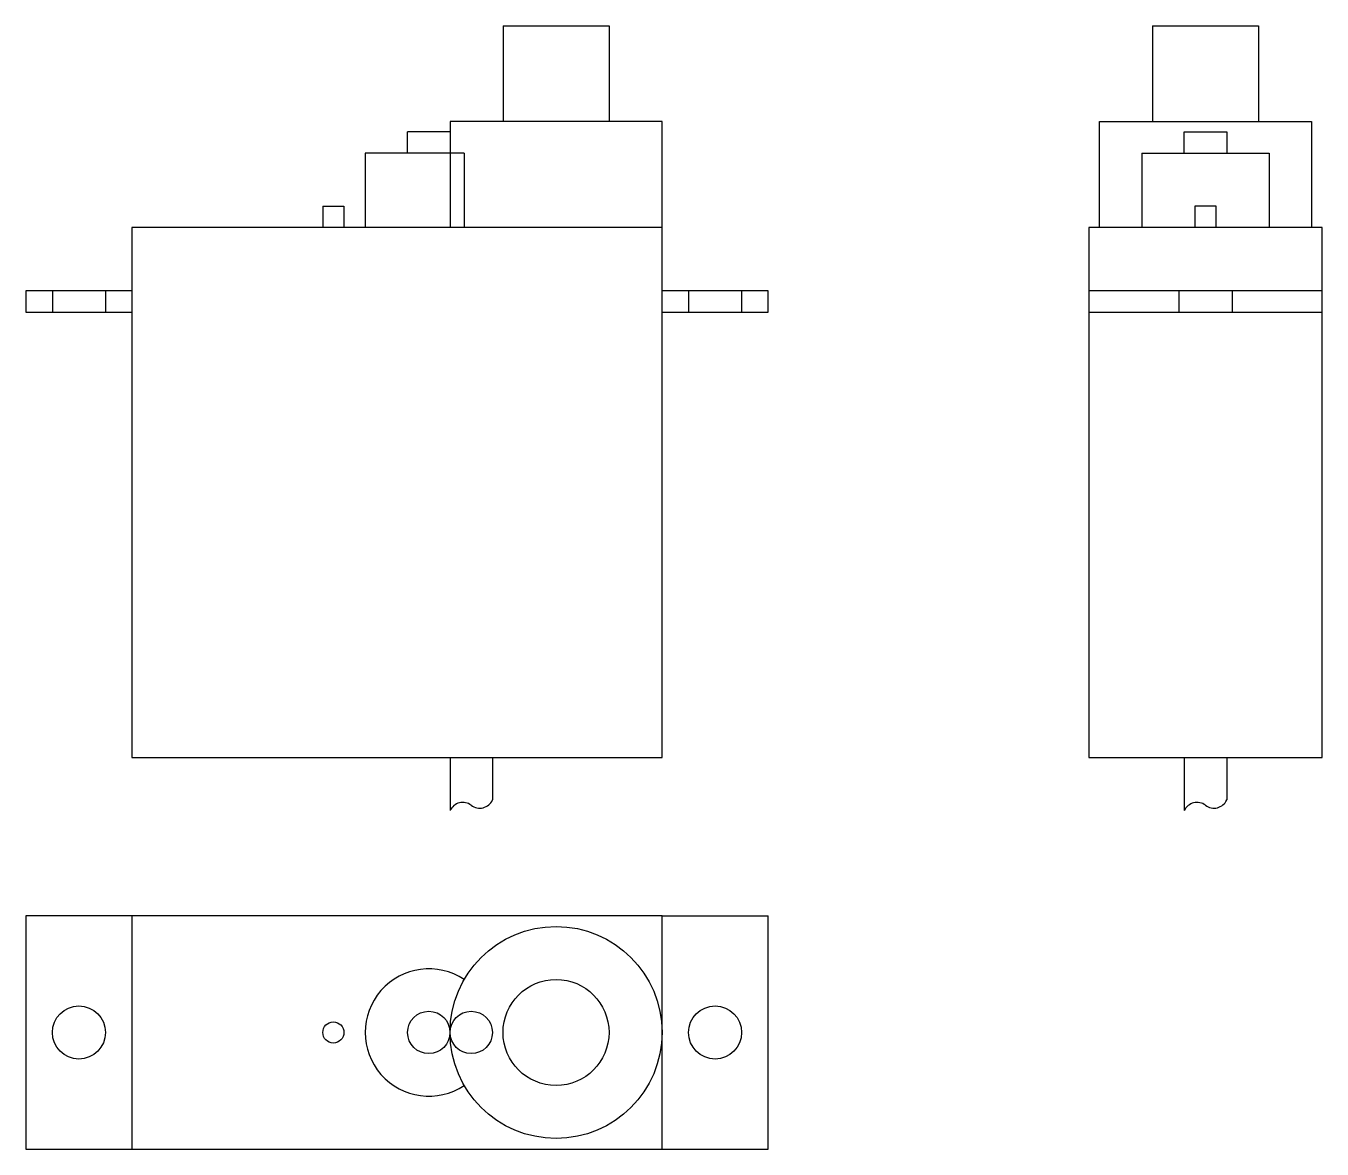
# Model space of a CAD drawing. Header units: inches. Extents: x 0.97 to 2.88, y 0.56 to 2.21.
import ezdxf

# ---------------------------------------------------------------- set-up
doc = ezdxf.new("R2010")
doc.units = ezdxf.units.IN
doc.layers.add('Cable', color=1, linetype='Continuous')
doc.layers.add('Internal', color=5, linetype='Continuous')

# ---------------------------------------------------------------- blocks, each defined once
blk = doc.blocks.new('ServoShop 4.4g Servo Side')
for p, q in [((41.0649, 25.4421), (41.2212, 25.4421)), ((41.0649, 25.4421), (41.0649, 25.3015)), ((41.2212, 25.4421), (41.2212, 25.3015)), ((41.2993, 25.3015), (40.9868, 25.3015)), ((40.9868, 25.3015), (40.9868, 25.1452)), ((41.2993, 24.364), (41.2993, 25.3015)), ((40.9243, 25.2546), (40.9243, 25.2858)), ((40.9868, 25.2858), (40.9243, 25.2858)), ((41.0077, 25.2546), (40.8618, 25.2546)), ((40.8618, 25.2546), (40.8618, 25.1452)), ((41.0077, 25.2546), (41.0077, 25.1452)), ((41.2993, 24.364), (41.2993, 25.2546)), ((40.7993, 25.1765), (40.8305, 25.1765)), ((40.7993, 25.1765), (40.7993, 25.1452)), ((40.8305, 25.1765), (40.8305, 25.1452)), ((41.2993, 25.1452), (40.518, 25.1452)), ((40.518, 25.1452), (40.518, 24.364)), ((40.8618, 25.1452), (40.8305, 25.1452)), ((41.2993, 24.364), (41.2993, 25.1452)), ((40.518, 25.0515), (40.3618, 25.0515)), ((40.3618, 25.0515), (40.3618, 25.0202)), ((41.4555, 25.0515), (41.2993, 25.0515)), ((41.4555, 25.0202), (41.4555, 25.0515)), ((40.3618, 25.0202), (40.518, 25.0202)), ((41.2993, 24.364), (41.2993, 25.0202)), ((41.2993, 25.0202), (41.4555, 25.0202)), ((40.518, 24.364), (41.2993, 24.364))]:
    blk.add_line(p, q)
at = {"layer": 'Cable'}
for p, q in [((40.9868, 24.364), (40.9868, 24.2858)), ((41.0493, 24.364), (41.0493, 24.3015))]:
    blk.add_line(p, q, dxfattribs=at)
for centre, start, end in [((41.0056, 24.277), 53.1301, 154.9424), ((41.0305, 24.3102), 233.1301, 334.9424)]:
    blk.add_arc(centre, 0.0208, start, end, dxfattribs=at)
at = {"layer": 'Internal'}
for p, q in [((40.4009, 25.0515), (40.4009, 25.0202)), ((40.479, 25.0515), (40.479, 25.0202)), ((41.3384, 25.0515), (41.3384, 25.0202)), ((41.4165, 25.0515), (41.4165, 25.0202))]:
    blk.add_line(p, q, dxfattribs=at)
blk = doc.blocks.new('ServoShop 4.4g Servo Front')
for p, q in [((42.022, 25.4421), (42.022, 25.3015)), ((42.022, 25.4421), (42.1782, 25.4421)), ((42.1782, 25.4421), (42.1782, 25.3015)), ((41.9439, 25.1452), (41.9439, 25.3015)), ((41.9439, 25.3015), (42.2564, 25.3015)), ((42.2564, 25.3015), (42.2564, 25.1452)), ((42.0689, 25.2546), (42.0689, 25.2858)), ((42.0689, 25.2858), (42.1314, 25.2858)), ((42.1314, 25.2858), (42.1314, 25.2546)), ((42.0064, 25.2546), (42.0064, 25.1452)), ((42.0064, 25.2546), (42.1939, 25.2546)), ((42.1939, 25.2546), (42.1939, 25.1452)), ((42.1157, 25.1765), (42.0845, 25.1765)), ((42.0845, 25.1765), (42.0845, 25.1452)), ((42.1157, 25.1452), (42.1157, 25.1765)), ((42.272, 25.1452), (41.9282, 25.1452)), ((41.9282, 25.1452), (41.9282, 24.364)), ((42.272, 24.364), (42.272, 25.1452)), ((42.272, 25.0515), (41.9282, 25.0515)), ((41.9282, 25.0202), (42.272, 25.0202)), ((41.9282, 24.364), (42.272, 24.364))]:
    blk.add_line(p, q)
at = {"layer": 'Cable'}
for p, q in [((42.0689, 24.364), (42.0689, 24.2858)), ((42.1314, 24.364), (42.1314, 24.3015))]:
    blk.add_line(p, q, dxfattribs=at)
for centre, start, end in [((42.0877, 24.277), 53.1301, 154.9424), ((42.1126, 24.3102), 233.1301, 334.9424)]:
    blk.add_arc(centre, 0.0208, start, end, dxfattribs=at)
at = {"layer": 'Internal'}
for p, q in [((42.061, 25.0515), (42.061, 25.0202)), ((42.1392, 25.0515), (42.1392, 25.0202))]:
    blk.add_line(p, q, dxfattribs=at)
blk = doc.blocks.new('ServoShop 4.4g Servo Top')
for p, q in [((40.518, 24.1307), (40.3618, 24.1307)), ((40.3618, 24.1307), (40.3618, 23.787)), ((41.2993, 24.1307), (40.518, 24.1307)), ((40.518, 24.1307), (40.518, 23.787)), ((41.2993, 23.787), (41.2993, 24.1307)), ((41.2993, 24.1307), (41.4555, 24.1307)), ((41.4555, 24.1307), (41.4555, 24.1307)), ((41.4555, 23.787), (41.4555, 24.1307)), ((40.3618, 23.787), (40.518, 23.787)), ((40.518, 23.787), (41.2993, 23.787)), ((41.2993, 23.787), (41.4555, 23.787))]:
    blk.add_line(p, q)
for centre, radius in [((41.143, 23.9588), 0.1562), ((41.143, 23.9588), 0.0781), ((40.4399, 23.9588), 0.0391), ((41.3774, 23.9588), 0.0391), ((40.8149, 23.9588), 0.0156), ((40.9555, 23.9588), 0.0312)]:
    blk.add_circle(centre, radius)
blk.add_arc((40.9555, 23.9588), 0.0938, 56.251, 303.749)
at = {"layer": 'Cable'}
blk.add_circle((41.018, 23.9588), 0.0312, dxfattribs=at)

msp = doc.modelspace()

# ---------------------------------------------------------------- block references
at = {"color": 7}
for name in ['ServoShop 4.4g Servo Side', 'ServoShop 4.4g Servo Front', 'ServoShop 4.4g Servo Top']:
    msp.add_blockref(name, (-39.3911, -23.2295), dxfattribs=at)

doc.saveas('drawing.dxf')
